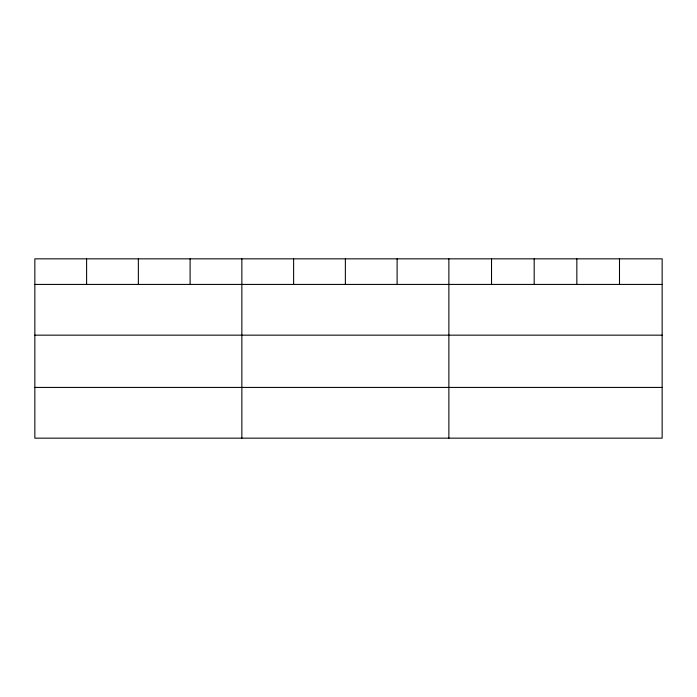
<?xml version="1.0" encoding="UTF-8"?>
<svg xmlns="http://www.w3.org/2000/svg" width="697" height="697" viewBox="0 0 697 697"><rect width="100%" height="100%" fill="white"/><g stroke="black" fill="none" stroke-linecap="round" stroke-linejoin="round"><path stroke-width="1.05" d="M662.15 335.161L662.15 258.84L34.85 258.84L34.85 438.16L662.15 438.16L662.15 335.161L34.85 335.161M34.85 284.428L662.15 284.428M34.85 387.427L662.15 387.427M619.494 258.84L619.494 284.428M576.837 258.84L576.837 284.428M534.181 258.84L534.181 284.428M491.524 258.84L491.524 284.428M448.868 258.84L448.868 438.16M397.116 258.84L397.116 284.428M345.363 258.84L345.363 284.428M293.611 258.84L293.611 284.428M241.859 258.84L241.859 438.16M190.107 258.84L190.107 284.428M138.355 258.84L138.355 284.428M86.602 258.84L86.602 284.428"/></g></svg>
